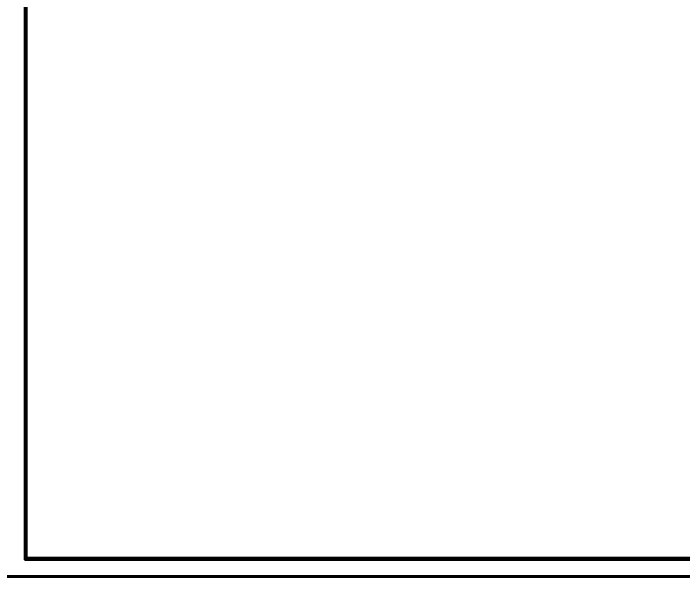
# Model space of a CAD drawing. Header units: feet. Extents: x 4160 to 31260, y -20219 to -1382.
# Drawn here: x 16960 to 18712, y -6088 to -4615 of the extents above; entities that cross this region are included whole.
import ezdxf

# ---------------------------------------------------------------- set-up
doc = ezdxf.new("R2010")
doc.units = ezdxf.units.FT
doc.header["$LTSCALE"] = 50
doc.header["$MEASUREMENT"] = 0
doc.layers.add('SHEETS', color=7, linetype='Continuous', lineweight=60)

msp = doc.modelspace()

# ---------------------------------------------------------------- linework, layer by layer
at = {"layer": 'SHEETS', "color": 8}
msp.add_lwpolyline([(16897.32, -3849.63), (20065.32, -3849.63), (20065.32, -6087.63), (16897.32, -6087.63)], close=True, dxfattribs=at)
at = {"layer": 'SHEETS'}
for points in [[(16990.32, -3894.63), (20020.32, -3894.63), (20020.32, -6042.63), (16990.32, -6042.63)], [(16991.32, -3895.63), (20019.32, -3895.63), (20019.32, -6041.63), (16991.32, -6041.63)], [(16992.32, -3896.63), (20018.32, -3896.63), (20018.32, -6040.63), (16992.32, -6040.63)], [(16993.32, -3897.63), (20017.32, -3897.63), (20017.32, -6039.63), (16993.32, -6039.63)]]:
    msp.add_lwpolyline(points, close=True, dxfattribs=at)

doc.saveas('drawing.dxf')
